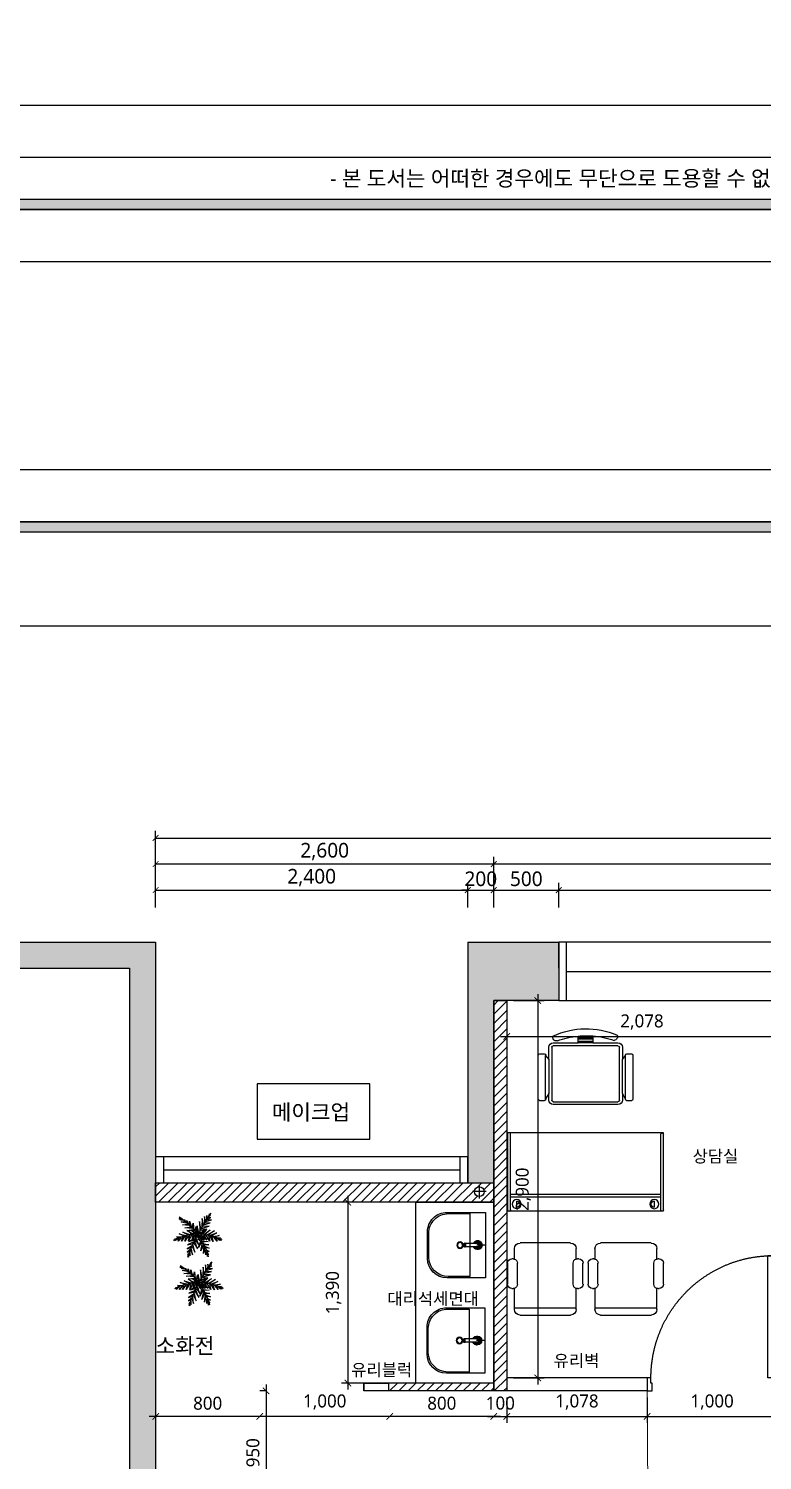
# Model space of a CAD drawing. Header units: metres. Extents: x 11578468 to 47831421, y -58341524 to -14256839.
# Drawn here: x 23869952 to 23875592, y -29081476 to -29070471 of the extents above; entities that cross this region are included whole.
import ezdxf
from ezdxf.enums import TextEntityAlignment as Align

# ---------------------------------------------------------------- set-up
doc = ezdxf.new("R2010")
doc.units = ezdxf.units.M
doc.header["$LTSCALE"] = 50
doc.header["$MEASUREMENT"] = 0
doc.linetypes.add('CENTER2', pattern=[28.575, 19.05, -3.175, 3.175, -3.175])
doc.layers.get('0').update_dxf_attribs({"linetype": 'CONTINUOUS'})
doc.layers.get('DEFPOINTS').update_dxf_attribs({"linetype": 'CONTINUOUS'})
for name, color, linetype in [('0-ELC TEXT', 7, 'CONTINUOUS'), ('04_FUR', 6, 'CONTINUOUS'), ('3.기호.계단선', 30, 'CONTINUOUS'), ('CO-BATH', 6, 'CONTINUOUS'), ('FORM(YOURNAME)-1', 1, 'CONTINUOUS'), ('FORM(YOURNAME)-11', 1, 'CONTINUOUS'), ('FUR', 11, 'CONTINUOUS'), ('TEX', 7, 'CONTINUOUS'), ('TREE', 74, 'CONTINUOUS'), ('wall', 3, 'CONTINUOUS'), ('WIN', 4, 'CONTINUOUS'), ('WINDOW', 4, 'CONTINUOUS'), ('家具', 251, 'CONTINUOUS')]:
    doc.layers.add(name, color=color, linetype=linetype)
for name, color, linetype, lineweight in [('DIM', 7, 'CONTINUOUS', 15), ('ha', 8, 'CONTINUOUS', 5), ('wall2', 3, 'CONTINUOUS', 25)]:
    doc.layers.add(name, color=color, linetype=linetype, lineweight=lineweight)
doc.styles.add('HY 울릉도 L', font='malgun.ttf')
doc.styles.add('JT1', font='malgun.ttf')
doc.styles.add('N 맑은고딕', font='malgun.ttf')
doc.styles.add('YOURNAME', font='malgun.ttf')
doc.styles.add('맑은 고딕', font='malgun.ttf')
doc.dimstyles.new('JJ IN 45', dxfattribs={"dimscale": 45, "dimtxt": 2.5, "dimasz": 1, "dimexe": 1.25, "dimexo": 1.5, "dimtad": 1, "dimdec": 6, "dimlunit": 6, "dimtxsty": 'N 맑은고딕', "dimblk": 'ARCHTICK', "dimcen": 2.5, "dimclrd": 256, "dimclre": 256, "dimclrt": 256, "dimadec": 0, "dimazin": 0, "dimtfac": 1, "dimtdec": 6, "dimtix": 1, "dimtmove": 0, "dimatfit": 3, "dimldrblk": 'ARCHTICK', "dimfxl": 1, "dimarcsym": 0})
doc.dimstyles.new('사본 50', dxfattribs={"dimscale": 50, "dimtxt": 2, "dimasz": 1, "dimexe": 1, "dimexo": 1, "dimgap": 1, "dimtad": 1, "dimdec": 0, "dimrnd": 0.05, "dimdsep": 46, "dimlunit": 6, "dimtxsty": 'HY 울릉도 L', "dimblk": 'ARCHTICK', "dimcen": 2.5, "dimdle": 1, "dimclrd": 133, "dimclre": 133, "dimclrt": 30, "dimadec": 0, "dimazin": 0, "dimtfac": 1, "dimtdec": 0, "dimtix": 1, "dimtmove": 2, "dimatfit": 3, "dimldrblk": 'ARCHTICK', "dimfxl": 1, "dimlwd": -1, "dimlwe": -1, "dimarcsym": 0})

# ---------------------------------------------------------------- blocks, each defined once
blk = doc.blocks.new('*U357')
at = {"layer": 'WIN', "linetype": 'Continuous'}
blk.add_line((60, -25), (4340, -25), dxfattribs=at)
for points in [[(0, -250), (4400, -250), (4400, 200), (0, 200)], [(0, -250), (60, -250), (60, 200), (0, 200)], [(4400, -250), (4340, -250), (4340, 200), (4400, 200)]]:
    blk.add_lwpolyline(points, close=True, dxfattribs=at)
blk = doc.blocks.new('_ArchTick')
at = {"color": 0, "linetype": 'ByBlock', "const_width": 0.15}
blk.add_lwpolyline([(-0.5, -0.5), (0.5, 0.5)], dxfattribs=at)
blk = doc.blocks.new('*D395')
at = {"layer": 'DEFPOINTS', "color": 0, "transparency": 16777216}
for p in [(23730902, -29127857), (23728502, -29128057), (23730902, -29128057)]:
    blk.add_point(p, dxfattribs=at)
at = {"layer": 'DIM', "lineweight": -2, "transparency": 16777216}
for p, q in [((23728502, -29127990), (23728502, -29127801)), ((23728502, -29127857), (23730902, -29127857)), ((23730902, -29127990), (23730902, -29127801))]:
    blk.add_line(p, q, dxfattribs=at)
at = {"layer": 'DIM', "lineweight": -2, "transparency": 16777216, "xscale": 45, "yscale": 45, "zscale": 45, "rotation": 180}
blk.add_blockref('_ArchTick', (23728502, -29127857), dxfattribs=at)
at = {"layer": 'DIM', "lineweight": -2, "transparency": 16777216, "xscale": 45, "yscale": 45, "zscale": 45}
blk.add_blockref('_ArchTick', (23730902, -29127857), dxfattribs=at)
at = {"layer": 'DIM', "transparency": 16777216, "insert": (23729702, -29127761), "char_height": 112.5, "attachment_point": 5, "style": 'N 맑은고딕'}
blk.add_mtext('2,400', dxfattribs=at)
blk = doc.blocks.new('*D396')
at = {"layer": 'DEFPOINTS', "color": 0, "transparency": 16777216}
for p in [(23731102, -29127857), (23730902, -29128057), (23731102, -29128027)]:
    blk.add_point(p, dxfattribs=at)
at = {"layer": 'DIM', "lineweight": -2, "transparency": 16777216}
for p, q in [((23730902, -29127857), (23730857, -29127857)), ((23730902, -29127990), (23730902, -29127801)), ((23730902, -29127857), (23731102, -29127857)), ((23731102, -29127960), (23731102, -29127801)), ((23731102, -29127857), (23731147, -29127857))]:
    blk.add_line(p, q, dxfattribs=at)
at = {"layer": 'DIM', "lineweight": -2, "transparency": 16777216, "xscale": 45, "yscale": 45, "zscale": 45}
blk.add_blockref('_ArchTick', (23730902, -29127857), dxfattribs=at)
at = {"layer": 'DIM', "lineweight": -2, "transparency": 16777216, "xscale": 45, "yscale": 45, "zscale": 45, "rotation": 180}
blk.add_blockref('_ArchTick', (23731102, -29127857), dxfattribs=at)
at = {"layer": 'DIM', "transparency": 16777216, "insert": (23731002, -29127771), "char_height": 112.5, "attachment_point": 5, "style": 'N 맑은고딕'}
blk.add_mtext('200', dxfattribs=at)
blk = doc.blocks.new('*D397')
at = {"layer": 'DEFPOINTS', "color": 0, "transparency": 16777216}
for p in [(23731602, -29127857), (23731102, -29128027), (23731602, -29128057)]:
    blk.add_point(p, dxfattribs=at)
at = {"layer": 'DIM', "lineweight": -2, "transparency": 16777216}
for p, q in [((23731102, -29127960), (23731102, -29127801)), ((23731102, -29127857), (23731602, -29127857)), ((23731602, -29127990), (23731602, -29127801))]:
    blk.add_line(p, q, dxfattribs=at)
at = {"layer": 'DIM', "lineweight": -2, "transparency": 16777216, "xscale": 45, "yscale": 45, "zscale": 45, "rotation": 180}
blk.add_blockref('_ArchTick', (23731102, -29127857), dxfattribs=at)
at = {"layer": 'DIM', "lineweight": -2, "transparency": 16777216, "xscale": 45, "yscale": 45, "zscale": 45}
blk.add_blockref('_ArchTick', (23731602, -29127857), dxfattribs=at)
at = {"layer": 'DIM', "transparency": 16777216, "insert": (23731352, -29127771), "char_height": 112.5, "attachment_point": 5, "style": 'N 맑은고딕'}
blk.add_mtext('500', dxfattribs=at)
blk = doc.blocks.new('*D398')
at = {"layer": 'DEFPOINTS', "color": 0, "transparency": 16777216}
for p in [(23736002, -29127857), (23731602, -29128057), (23736002, -29128057)]:
    blk.add_point(p, dxfattribs=at)
at = {"layer": 'DIM', "lineweight": -2, "transparency": 16777216}
for p, q in [((23731602, -29127990), (23731602, -29127801)), ((23731602, -29127857), (23736002, -29127857)), ((23736002, -29127990), (23736002, -29127801))]:
    blk.add_line(p, q, dxfattribs=at)
at = {"layer": 'DIM', "lineweight": -2, "transparency": 16777216, "xscale": 45, "yscale": 45, "zscale": 45, "rotation": 180}
blk.add_blockref('_ArchTick', (23731602, -29127857), dxfattribs=at)
at = {"layer": 'DIM', "lineweight": -2, "transparency": 16777216, "xscale": 45, "yscale": 45, "zscale": 45}
blk.add_blockref('_ArchTick', (23736002, -29127857), dxfattribs=at)
at = {"layer": 'DIM', "transparency": 16777216, "insert": (23733802, -29127761), "char_height": 112.5, "attachment_point": 5, "style": 'N 맑은고딕'}
blk.add_mtext('4,400', dxfattribs=at)
blk = doc.blocks.new('*D404')
at = {"layer": 'DEFPOINTS', "color": 0, "transparency": 16777216}
for p in [(23731102, -29127657), (23731102, -29128057), (23736702, -29128057)]:
    blk.add_point(p, dxfattribs=at)
at = {"layer": 'DIM', "lineweight": -2, "transparency": 16777216}
for p, q in [((23731102, -29127990), (23731102, -29127601)), ((23736702, -29127657), (23731102, -29127657)), ((23736702, -29127990), (23736702, -29127601))]:
    blk.add_line(p, q, dxfattribs=at)
at = {"layer": 'DIM', "lineweight": -2, "transparency": 16777216, "xscale": 45, "yscale": 45, "zscale": 45, "rotation": 180}
blk.add_blockref('_ArchTick', (23731102, -29127657), dxfattribs=at)
at = {"layer": 'DIM', "lineweight": -2, "transparency": 16777216, "xscale": 45, "yscale": 45, "zscale": 45}
blk.add_blockref('_ArchTick', (23736702, -29127657), dxfattribs=at)
at = {"layer": 'DIM', "transparency": 16777216, "insert": (23733902, -29127561), "char_height": 112.5, "attachment_point": 5, "style": 'N 맑은고딕'}
blk.add_mtext('5,600', dxfattribs=at)
blk = doc.blocks.new('*D405')
at = {"layer": 'DEFPOINTS', "color": 0, "transparency": 16777216}
for p in [(23728502, -29127657), (23728502, -29128057), (23731102, -29128057)]:
    blk.add_point(p, dxfattribs=at)
at = {"layer": 'DIM', "lineweight": -2, "transparency": 16777216}
for p, q in [((23728502, -29127990), (23728502, -29127601)), ((23731102, -29127657), (23728502, -29127657)), ((23731102, -29127990), (23731102, -29127601))]:
    blk.add_line(p, q, dxfattribs=at)
at = {"layer": 'DIM', "lineweight": -2, "transparency": 16777216, "xscale": 45, "yscale": 45, "zscale": 45, "rotation": 180}
blk.add_blockref('_ArchTick', (23728502, -29127657), dxfattribs=at)
at = {"layer": 'DIM', "lineweight": -2, "transparency": 16777216, "xscale": 45, "yscale": 45, "zscale": 45}
blk.add_blockref('_ArchTick', (23731102, -29127657), dxfattribs=at)
at = {"layer": 'DIM', "transparency": 16777216, "insert": (23729802, -29127561), "char_height": 112.5, "attachment_point": 5, "style": 'N 맑은고딕'}
blk.add_mtext('2,600', dxfattribs=at)
blk = doc.blocks.new('*D406')
at = {"layer": 'DEFPOINTS', "color": 0, "transparency": 16777216}
for p in [(23745702, -29127457), (23728502, -29128057), (23745702, -29128057)]:
    blk.add_point(p, dxfattribs=at)
at = {"layer": 'DIM', "lineweight": -2, "transparency": 16777216}
for p, q in [((23728502, -29127990), (23728502, -29127401)), ((23745702, -29127990), (23745702, -29127401)), ((23728502, -29127457), (23745702, -29127457))]:
    blk.add_line(p, q, dxfattribs=at)
at = {"layer": 'DIM', "lineweight": -2, "transparency": 16777216, "xscale": 45, "yscale": 45, "zscale": 45, "rotation": 180}
blk.add_blockref('_ArchTick', (23728502, -29127457), dxfattribs=at)
at = {"layer": 'DIM', "lineweight": -2, "transparency": 16777216, "xscale": 45, "yscale": 45, "zscale": 45}
blk.add_blockref('_ArchTick', (23745702, -29127457), dxfattribs=at)
at = {"layer": 'DIM', "transparency": 16777216, "insert": (23737102, -29127361), "char_height": 112.5, "attachment_point": 5, "style": 'N 맑은고딕'}
blk.add_mtext('17,200', dxfattribs=at)
blk = doc.blocks.new('FORM-ELEVATION')
at = {"layer": 'FORM(YOURNAME)-11'}
h = blk.add_hatch(color=256, dxfattribs=at)
h.dxf.hatch_style = 1
h.paths.add_polyline_path([(-10309, 35708), (71691, 35708), (71691, 35508), (-10309, 35508)])
h.paths.add_polyline_path([(-10309, -21492), (71691, -21492), (71691, -21692), (-10309, -21692)])
at = {"layer": 'DEFPOINTS', "color": 158}
blk.add_line((62481, -20692), (-10309, -20692), dxfattribs=at)
blk.add_lwpolyline([(-10309, -21692), (71691, -21692), (71691, 35708), (-10309, 35708)], close=True, dxfattribs=at)
at = {"layer": 'DEFPOINTS'}
blk.add_lwpolyline([(-8309, 33708), (61071, 33708), (61071, -19692), (-8309, -19692)], close=True, dxfattribs=at)
at = {"layer": 'FORM(YOURNAME)-11', "color": 250}
blk.add_lwpolyline([(-11309, -22692), (72691, -22692), (72691, 36708), (-11309, 36708)], close=True, dxfattribs=at)
at = {"layer": 'FORM(YOURNAME)-11'}
for points in [[(-10309, 35708), (71691, 35708), (71691, 35508), (-10309, 35508)], [(-10309, -21492), (71691, -21492), (71691, -21692), (-10309, -21692)]]:
    blk.add_lwpolyline(points, close=True, dxfattribs=at)
at = {"layer": 'FORM(YOURNAME)-11', "color": 1, "style": 'YOURNAME'}
blk.add_text("- 본 도서는 어떠한 경우에도 무단으로 도용할 수 없으며 도용시 '지적재산권' 보호에 관한 법률에 의거, 법적 분쟁이 발생합니다.  또한 본 도서에 관한 모든 저작권은 당사에 있습니다. -", height=300, dxfattribs=at).set_placement((28146, -21092), align=Align.MIDDLE_CENTER)
at = {"layer": 'FORM(YOURNAME)-11', "color": 3, "style": 'YOURNAME'}
for tag, height, p in [('1', 451, (71041, -1219)), ('2', 451, (71041, -1863)), ('3', 451, (71041, -3150)), ('4', 451, (71041, -5081)), ('5', 515, (71041, -7398)), ('6', 515, (71041, -9650)), ('7', 515, (71041, -11903)), ('8', 515, (71041, -14155)), ('9', 515, (71041, -16408)), ('10', 515, (66791, -18596)), ('11', 515, (71041, -18660)), ('12', 515, (66791, -20848)), ('13', 515, (71041, -20848))]:
    blk.add_attdef(tag, text='', height=height, dxfattribs=at).set_placement(p, align=Align.MIDDLE_RIGHT)
blk = doc.blocks.new('$plan$00003987')
for p, q in [((-906, 852, 0), (-956, 892, 0)), ((-956, 843, 0), (-906, 852, 0)), ((-848, 813, 0), (-956, 843, 0)), ((-906, 793, 0), (-848, 813, 0)), ((-777, 753, 0), (-906, 793, 0)), ((-876, 882, 0), (-768, 783, 0)), ((-828, 813, 0), (-876, 882, 0)), ((-690, 705, 0), (-690, 813, 0)), ((-690, 813, 0), (-619, 655, 0)), ((-560, 763, 0), (-481, 527, 0)), ((-550, 596, 0), (-560, 763, 0)), ((220, 862, 0), (202, 418, 0)), ((270, 497, 0), (220, 862, 0)), ((339, 971, 0), (330, 606, 0)), ((389, 705, 0), (339, 971, 0)), ((419, 705, 0), (695, 793, 0)), ((458, 1011, 0), (438, 773, 0)), ((488, 852, 0), (458, 1011, 0)), ((695, 793, 0), (458, 773, 0)), ((507, 833, 0), (665, 922, 0)), ((607, 1100, 0), (527, 932, 0)), ((665, 922, 0), (537, 902, 0)), ((557, 971, 0), (656, 1031, 0)), ((577, 991, 0), (607, 1100, 0)), ((656, 1031, 0), (607, 1031, 0)), ((-690, -37, 0), (-956, 72, 0)), ((-956, 72, 0), (-541, -17, 0)), ((-857, 685, 0), (-690, 695, 0)), ((-610, 626, 0), (-857, 685, 0)), ((-777, 537, 0), (-521, 566, 0)), ((-442, 497, 0), (-777, 537, 0)), ((-759, 161, 0), (-303, 13, 0)), ((-452, -7, 0), (-759, 161, 0)), ((-660, 388, 0), (-333, 428, 0)), ((-254, 358, 0), (-660, 388, 0)), ((-560, 250, 0), (-214, 300, 0)), ((-156, 221, 0), (-560, 250, 0)), ((-243, 23, 0), (-550, 240, 0)), ((-550, 240, 0), (-174, 32, 0)), ((-303, 23, 0), (-472, -283, 0)), ((-472, -283, 0), (-402, 3, 0)), ((-422, 725, 0), (-323, 418, 0)), ((-402, 477, 0), (-422, 725, 0)), ((-383, 102, 0), (-105, 131, 0)), ((3, 32, 0), (-383, 102, 0)), ((-333, 270, 0), (-16, 52, 0)), ((-115, 52, 0), (-333, 270, 0)), ((-293, -244, 0), (-243, 13, 0)), ((-165, 13, 0), (-293, -244, 0)), ((-273, 388, 0), (-234, 616, 0)), ((-234, 616, 0), (-195, 280, 0)), ((-16, 52, 0), (-156, -234, 0)), ((-156, -234, 0), (-96, 32, 0)), ((-126, 211, 0), (-76, 447, 0)), ((-76, 447, 0), (-46, 102, 0)), ((53, 141, 0), (-37, 487, 0)), ((-37, 487, 0), (-16, 52, 0)), ((-16, 52, 0), (339, 161, 0)), ((112, -274, 0), (-16, 3, 0)), ((-16, 3, 0), (429, -17, 0)), ((310, -244, 0), (23, 13, 0)), ((339, 161, 0), (62, 131, 0)), ((161, 330, 0), (82, 715, 0)), ((82, 715, 0), (103, 231, 0)), ((92, 42, 0), (349, 280, 0)), ((112, 211, 0), (458, 310, 0)), ((142, 32, 0), (310, -244, 0)), ((458, -244, 0), (142, 32, 0)), ((161, 32, 0), (449, 300, 0)), ((349, 280, 0), (161, 32, 0)), ((458, 310, 0), (191, 300, 0)), ((220, 368, 0), (587, 467, 0)), ((449, 300, 0), (220, 42, 0)), ((587, 467, 0), (250, 457, 0)), ((291, 32, 0), (637, 280, 0)), ((300, 546, 0), (637, 636, 0)), ((637, 636, 0), (330, 616, 0)), ((637, 280, 0), (349, 13, 0)), ((617, -293, 0), (429, 13, 0)), ((458, 23, 0), (853, 231, 0)), ((853, 231, 0), (507, 3, 0)), ((637, 3, 0), (972, 122, 0)), ((972, 122, 0), (686, -37, 0)), ((-1203, -204, 0), (-1025, -165, 0)), ((-1131, -197, 0), (-1203, -204, 0)), ((-1135, -224, 0), (-1194, -283, 0)), ((-1025, -175, 0), (-1135, -264, 0)), ((-1135, -264, 0), (-1135, -224, 0)), ((-1094, -77, 0), (-798, -77, 0)), ((-926, -115, 0), (-1094, -77, 0)), ((-867, -125, 0), (-1006, -293, 0)), ((-1006, -293, 0), (-965, -165, 0)), ((-660, -47, 0), (-837, -293, 0)), ((-837, -293, 0), (-759, -77, 0)), ((-481, -17, 0), (-660, -293, 0)), ((-660, -293, 0), (-571, -37, 0)), ((-234, -501, 0), (-541, -698, 0)), ((-541, -698, 0), (-303, -609, 0)), ((-333, -698, 0), (-541, -867, 0)), ((-165, -323, 0), (-521, -482, 0)), ((-521, -482, 0), (-214, -412, 0)), ((-85, -145, 0), (-472, -313, 0)), ((-472, -313, 0), (-135, -234, 0)), ((-273, -1004, 0), (-314, -689, 0)), ((-273, -590, 0), (-145, -867, 0)), ((-145, -867, 0), (-234, -501, 0)), ((-195, -383, 0), (-7, -698, 0)), ((-7, -698, 0), (-156, -323, 0)), ((-126, -254, 0), (53, -491, 0)), ((53, -491, 0), (-76, -165, 0)), ((-55, -47, 0), (112, -274, 0)), ((103, -194, 0), (-55, -244, 0)), ((43, -629, 0), (172, -244, 0)), ((211, -313, 0), (43, -629, 0)), ((429, -17, 0), (53, -67, 0)), ((103, -145, 0), (488, -184, 0)), ((151, -798, 0), (250, -392, 0)), ((291, -482, 0), (151, -798, 0)), ((488, -184, 0), (191, -224, 0)), ((211, -283, 0), (527, -323, 0)), ((527, -323, 0), (250, -343, 0)), ((261, -422, 0), (566, -491, 0)), ((291, -936, 0), (330, -521, 0)), ((360, -639, 0), (291, -936, 0)), ((310, -7, 0), (458, -244, 0)), ((566, -491, 0), (319, -491, 0)), ((339, -561, 0), (587, -659, 0)), ((587, -659, 0), (349, -649, 0)), ((419, -728, 0), (587, -837, 0)), ((548, -17, 0), (617, -293, 0)), ((795, -313, 0), (617, -17, 0)), ((695, -37, 0), (795, -313, 0)), ((765, -57, 0), (1101, -7, 0)), ((993, -293, 0), (814, -77, 0)), ((1101, -7, 0), (834, -86, 0)), ((903, -115, 0), (993, -293, 0)), ((913, -105, 0), (1160, -135, 0)), ((1112, -264, 0), (993, -145, 0)), ((1160, -135, 0), (1002, -155, 0)), ((1002, -155, 0), (1210, -184, 0)), ((1180, -264, 0), (1091, -204, 0)), ((1091, -204, 0), (1112, -264, 0)), ((1210, -184, 0), (1141, -194, 0)), ((1141, -194, 0), (1180, -264, 0)), ((-541, -867, 0), (-383, -807, 0)), ((-431, -916, 0), (-521, -1004, 0)), ((-521, -1004, 0), (-461, -1004, 0)), ((-461, -1004, 0), (-511, -1074, 0)), ((-511, -1074, 0), (-491, -1074, 0)), ((-491, -1074, 0), (-472, -1123, 0)), ((-472, -1123, 0), (-472, -1044, 0)), ((-442, -966, 0), (-392, -1054, 0)), ((-392, -1054, 0), (-392, -887, 0)), ((-344, -788, 0), (-273, -1004, 0)), ((408, -1004, 0), (399, -768, 0)), ((458, -827, 0), (408, -1004, 0)), ((587, -837, 0), (429, -798, 0)), ((498, -1084, 0), (477, -956, 0)), ((498, -906, 0), (566, -986, 0)), ((507, -976, 0), (498, -1084, 0)), ((566, -986, 0), (507, -976, 0))]:
    blk.add_line(p, q)
for centre, radius, start, end in [((-2722, -1976, 0), 3395, 15.05317, 58.77817), ((7986, -4166, 0), 9036, 144.11903, 160.36406), ((16, -2664, 0), 2721, 62.83588, 117.94289)]:
    blk.add_arc(centre, radius, start, end)
blk = doc.blocks.new('$plan$00002539')
at = {"layer": 'FUR', "color": 251}
for p, q in [((538, 396), (538, 557)), ((582, 600), (971, 600)), ((1014, 557), (1014, 396)), ((1158, 396), (1158, 557)), ((1201, 600), (1590, 600)), ((1634, 557), (1634, 396)), ((538, 546), (1014, 546)), ((1158, 546), (1634, 546)), ((486, 201), (486, 364)), ((519, 397), (529, 397)), ((562, 364), (562, 201)), ((990, 364), (990, 201)), ((1023, 397), (1034, 397)), ((1066, 364), (1066, 201)), ((1105, 201), (1105, 364)), ((1138, 397), (1149, 397)), ((1181, 364), (1181, 201)), ((1610, 364), (1610, 201)), ((1643, 397), (1653, 397)), ((1686, 364), (1686, 201)), ((529, 169), (519, 169)), ((538, 90), (538, 170)), ((1014, 170), (1014, 90)), ((1034, 169), (1023, 169)), ((1023, 169), (1023, 169)), ((1149, 169), (1138, 169)), ((1158, 90), (1158, 170)), ((1634, 170), (1634, 90)), ((1653, 169), (1643, 169)), ((971, 46), (582, 46)), ((1590, 46), (1201, 46)), ((486, -800), (486, -200)), ((486, -200), (1686, -200)), ((495, -199), (499, -199)), ((508, -208), (508, -799)), ((1664, -208), (1664, -790)), ((1677, -199), (1673, -199)), ((1686, -200), (1686, -800)), ((508, -309), (1664, -309)), ((557, -228), (557, -276)), ((1615, -228), (1615, -276)), ((508, -330), (1664, -330)), ((583, -800), (486, -800)), ((583, -800), (486, -800)), ((1686, -800), (583, -800)), ((583, -800), (583, -800)), ((1673, -799), (1677, -799)), ((722, -1058), (722, -1397)), ((768, -1046), (734, -1046)), ((779, -1062), (779, -1058)), ((803, -1102), (779, -1062)), ((779, -1062), (779, -1394)), ((803, -1051), (803, -1102)), ((826, -1458), (826, -1051)), ((1335, -1017), (837, -1017)), ((837, -1039), (1335, -1039)), ((1346, -1051), (1346, -1458)), ((1369, -1102), (1369, -1051)), ((1393, -1062), (1369, -1102)), ((1393, -1058), (1393, -1062)), ((1393, -1062), (1393, -1394)), ((1438, -1046), (1404, -1046)), ((1449, -1397), (1449, -1058)), ((803, -1363), (803, -1102)), ((1369, -1102), (1369, -1363)), ((734, -1408), (768, -1408)), ((779, -1394), (803, -1363)), ((779, -1397), (779, -1394)), ((803, -1363), (803, -1458)), ((1369, -1458), (1369, -1363)), ((1369, -1363), (1393, -1394)), ((1393, -1394), (1393, -1397)), ((1404, -1408), (1438, -1408)), ((1335, -1469), (837, -1469)), ((837, -1492), (1029, -1492)), ((1143, -1492), (1029, -1492)), ((1029, -1492), (1029, -1544)), ((1143, -1503), (1029, -1503)), ((1143, -1519), (1029, -1519)), ((1143, -1531), (1029, -1531)), ((1143, -1545), (1143, -1492)), ((1143, -1492), (1335, -1492))]:
    blk.add_line(p, q, dxfattribs=at)
for centre in [(557, -252), (1615, -252)]:
    blk.add_circle(centre, 34.7, dxfattribs=at)
for centre, radius, start, end in [((582, 557), 43.4, 90, 180), ((971, 557), 43.4, 0, 90), ((1201, 557), 43.4, 90, 180), ((1590, 557), 43.4, 0, 90), ((519, 364), 32.6, 90, 180), ((529, 364), 32.6, 73.9721, 90), ((529, 364), 32.6, 0, 73.9721), ((1023, 364), 32.6, 106.0279, 180), ((1023, 364), 32.6, 90, 106.0279), ((1034, 364), 32.6, 0, 90), ((1138, 364), 32.6, 90, 180), ((1149, 364), 32.6, 73.9721, 90), ((1149, 364), 32.6, 0, 73.9721), ((1643, 364), 32.6, 106.0279, 180), ((1643, 364), 32.6, 90, 106.0279), ((1653, 364), 32.6, 0, 90), ((519, 201), 32.6, 180, 270), ((529, 201), 32.6, 270, 286.0279), ((529, 201), 32.6, 286.0279, 0), ((1023, 201), 32.6, 180, 253.9721), ((1023, 201), 32.6, 253.9721, 270), ((1034, 201), 32.6, 270, 0), ((1138, 201), 32.6, 180, 270), ((1149, 201), 32.6, 270, 286.0279), ((1149, 201), 32.6, 286.0279, 0), ((1643, 201), 32.6, 180, 253.9721), ((1643, 201), 32.6, 253.9721, 270), ((1653, 201), 32.6, 270, 0), ((582, 90), 43.4, 180, 270), ((971, 90), 43.4, 270, 0), ((1201, 90), 43.4, 180, 270), ((1590, 90), 43.4, 270, 0), ((495, -208), 8.69, 90, 180), ((499, -208), 8.69, 0, 90), ((1673, -208), 8.69, 90, 180), ((1677, -208), 8.69, 0, 90), ((557, -252), 23.9, 270, 90), ((1615, -252), 23.9, 90, 270), ((1673, -790), 8.69, 180, 270), ((1677, -790), 8.69, 270, 0), ((734, -1058), 11.3, 90, 180), ((768, -1058), 11.3, 0, 90), ((837, -1051), 33.9, 90, 180), ((837, -1051), 11.3, 90, 180), ((1335, -1051), 33.9, 0, 90), ((1335, -1051), 11.3, 0, 90), ((1404, -1058), 11.3, 90, 180), ((1438, -1058), 11.3, 0, 90), ((734, -1397), 11.3, 180, 270), ((768, -1397), 11.3, 270, 0), ((1404, -1397), 11.3, 180, 270), ((1438, -1397), 11.3, 270, 0), ((837, -1458), 33.9, 180, 270), ((837, -1458), 11.3, 180, 270), ((862, -1535), 28.4, 77.6258, 197.8047), ((1091, -907), 640, 249.6237, 264.4446), ((1091, -907), 640, 274.5944, 289.5086), ((1304, -1538), 27.2, 332.4673, 88.0646), ((1335, -1458), 33.9, 270, 0), ((1335, -1458), 11.3, 270, 0), ((1089, -999), 601, 245.0156, 293.4469), ((1091, -907), 640, 264.4446, 274.5944)]:
    blk.add_arc(centre, radius, start, end, dxfattribs=at)
blk = doc.blocks.new('*D2051')
at = {"layer": 'DEFPOINTS', "color": 0}
for p in [(23872728, -29081138), (23872728, -29081138), (23873528, -29081138)]:
    blk.add_point(p, dxfattribs=at)
at = {"layer": 'wall', "color": 133, "ltscale": 10}
for p, q in [((23872728, -29081088), (23872728, -29081088)), ((23873528, -29081088), (23873528, -29081088)), ((23873578, -29081138), (23872678, -29081138))]:
    blk.add_line(p, q, dxfattribs=at)
at = {"layer": 'wall', "color": 133, "xscale": 50, "yscale": 50, "zscale": 50, "rotation": 180}
blk.add_blockref('_ArchTick', (23872728, -29081138), dxfattribs=at)
at = {"layer": 'wall', "color": 133, "xscale": 50, "yscale": 50, "zscale": 50}
blk.add_blockref('_ArchTick', (23873528, -29081138), dxfattribs=at)
at = {"layer": 'wall', "color": 30, "ltscale": 10, "insert": (23873128, -29081037), "char_height": 100, "attachment_point": 5, "style": 'HY 울릉도 L'}
blk.add_mtext('800', dxfattribs=at)
blk = doc.blocks.new('*D2052')
at = {"layer": 'DEFPOINTS', "color": 0}
for p in [(23871728, -29081138), (23871728, -29081138), (23872728, -29081138)]:
    blk.add_point(p, dxfattribs=at)
at = {"layer": 'wall', "color": 133, "ltscale": 10}
for p, q in [((23871728, -29081088), (23871728, -29081088)), ((23872728, -29081088), (23872728, -29081088)), ((23872778, -29081138), (23871678, -29081138))]:
    blk.add_line(p, q, dxfattribs=at)
at = {"layer": 'wall', "color": 133, "xscale": 50, "yscale": 50, "zscale": 50, "rotation": 180}
blk.add_blockref('_ArchTick', (23871728, -29081138), dxfattribs=at)
at = {"layer": 'wall', "color": 133, "xscale": 50, "yscale": 50, "zscale": 50}
blk.add_blockref('_ArchTick', (23872728, -29081138), dxfattribs=at)
at = {"layer": 'wall', "color": 30, "ltscale": 10, "insert": (23872228, -29081028), "char_height": 100, "attachment_point": 5, "style": 'HY 울릉도 L'}
blk.add_mtext('1,000', dxfattribs=at)
blk = doc.blocks.new('*D2053')
at = {"layer": 'DEFPOINTS', "color": 0}
for p in [(23870928, -29081138), (23870928, -29081138), (23871728, -29081138)]:
    blk.add_point(p, dxfattribs=at)
at = {"layer": 'wall', "color": 133, "ltscale": 10}
for p, q in [((23870928, -29081088), (23870928, -29081088)), ((23871728, -29081088), (23871728, -29081088)), ((23871778, -29081138), (23870878, -29081138))]:
    blk.add_line(p, q, dxfattribs=at)
at = {"layer": 'wall', "color": 133, "xscale": 50, "yscale": 50, "zscale": 50, "rotation": 180}
blk.add_blockref('_ArchTick', (23870928, -29081138), dxfattribs=at)
at = {"layer": 'wall', "color": 133, "xscale": 50, "yscale": 50, "zscale": 50}
blk.add_blockref('_ArchTick', (23871728, -29081138), dxfattribs=at)
at = {"layer": 'wall', "color": 30, "ltscale": 10, "insert": (23871328, -29081037), "char_height": 100, "attachment_point": 5, "style": 'HY 울릉도 L'}
blk.add_mtext('800', dxfattribs=at)
blk = doc.blocks.new('*U741')
at = {"layer": 'WIN', "linetype": 'Continuous', "transparency": 33554687}
for points in [[(30, 1140), (30, 200), (70, 200), (70, 1140)], [(0, 200), (0, 100), (40, 100), (40, 160), (30, 160), (30, 200)], [(1000, 200), (1000, 100), (960, 100), (960, 160), (970, 160), (970, 200)]]:
    blk.add_lwpolyline(points, close=True, dxfattribs=at)
at = {"layer": 'WIN', "linetype": 'CENTER2', "ltscale": 20, "transparency": 33554687}
blk.add_arc((30, 200), 940, 0, 90, dxfattribs=at)
blk = doc.blocks.new('*D2123')
at = {"layer": 'DEFPOINTS', "color": 0}
for p in [(23873528, -29081138), (23873628, -29081138), (23873628, -29081138)]:
    blk.add_point(p, dxfattribs=at)
at = {"layer": 'wall', "color": 133, "ltscale": 10}
for p, q in [((23873528, -29081088), (23873528, -29081088)), ((23873628, -29081088), (23873628, -29081088)), ((23873478, -29081138), (23873678, -29081138))]:
    blk.add_line(p, q, dxfattribs=at)
at = {"layer": 'wall', "color": 133, "xscale": 50, "yscale": 50, "zscale": 50}
blk.add_blockref('_ArchTick', (23873528, -29081138), dxfattribs=at)
at = {"layer": 'wall', "color": 133, "xscale": 50, "yscale": 50, "zscale": 50, "rotation": 180}
blk.add_blockref('_ArchTick', (23873628, -29081138), dxfattribs=at)
at = {"layer": 'wall', "color": 30, "ltscale": 10, "insert": (23873578, -29081036), "char_height": 100, "attachment_point": 5, "style": 'HY 울릉도 L'}
blk.add_mtext('100', dxfattribs=at)
blk = doc.blocks.new('*D2124')
at = {"layer": 'DEFPOINTS', "color": 0}
for p in [(23874706, -29081138), (23875706, -29081138), (23875706, -29081138)]:
    blk.add_point(p, dxfattribs=at)
at = {"layer": 'wall', "color": 133, "ltscale": 10}
for p, q in [((23874706, -29081088), (23874706, -29081088)), ((23875706, -29081088), (23875706, -29081088)), ((23874656, -29081138), (23875756, -29081138))]:
    blk.add_line(p, q, dxfattribs=at)
at = {"layer": 'wall', "color": 133, "xscale": 50, "yscale": 50, "zscale": 50, "rotation": 180}
blk.add_blockref('_ArchTick', (23874706, -29081138), dxfattribs=at)
at = {"layer": 'wall', "color": 133, "xscale": 50, "yscale": 50, "zscale": 50}
blk.add_blockref('_ArchTick', (23875706, -29081138), dxfattribs=at)
at = {"layer": 'wall', "color": 30, "ltscale": 10, "insert": (23875206, -29081028), "char_height": 100, "attachment_point": 5, "style": 'HY 울릉도 L'}
blk.add_mtext('1,000', dxfattribs=at)
blk = doc.blocks.new('1212412')
at = {"ltscale": 30}
for p, q in [((23839238, -29096802), (23839133, -29096802)), ((23839186, -29096854), (23839186, -29096749))]:
    blk.add_line(p, q, dxfattribs=at)
blk.add_circle((23839186, -29096802), 37.5, dxfattribs=at)
blk = doc.blocks.new('*D2128')
at = {"layer": 'DEFPOINTS', "color": 0}
for p in [(23873628, -29077942), (23873628, -29080842), (23873865, -29080842)]:
    blk.add_point(p, dxfattribs=at)
at = {"layer": 'wall', "color": 133, "ltscale": 10}
for p, q in [((23873865, -29077892), (23873865, -29080892)), ((23873678, -29077942), (23873915, -29077942)), ((23873678, -29080842), (23873915, -29080842))]:
    blk.add_line(p, q, dxfattribs=at)
at = {"layer": 'wall', "color": 133, "xscale": 50, "yscale": 50, "zscale": 50}
for p, rotation in [((23873865, -29077942), 90), ((23873865, -29080842), 270)]:
    blk.add_blockref('_ArchTick', p, dxfattribs=dict(at, rotation=rotation))
at = {"layer": 'wall', "color": 30, "ltscale": 10, "insert": (23873755, -29079392), "char_height": 100, "attachment_point": 5, "rotation": 90, "style": 'HY 울릉도 L'}
blk.add_mtext('2,900', dxfattribs=at)
blk = doc.blocks.new('*D2141')
at = {"layer": 'DEFPOINTS', "color": 0}
for p in [(23873628, -29080942), (23874706, -29080942), (23874706, -29081138)]:
    blk.add_point(p, dxfattribs=at)
at = {"layer": 'wall', "color": 133, "ltscale": 10}
for p, q in [((23873628, -29080992), (23873628, -29081188)), ((23874706, -29080992), (23874706, -29081188)), ((23873578, -29081138), (23874756, -29081138))]:
    blk.add_line(p, q, dxfattribs=at)
at = {"layer": 'wall', "color": 133, "xscale": 50, "yscale": 50, "zscale": 50, "rotation": 180}
blk.add_blockref('_ArchTick', (23873628, -29081138), dxfattribs=at)
at = {"layer": 'wall', "color": 133, "xscale": 50, "yscale": 50, "zscale": 50}
blk.add_blockref('_ArchTick', (23874706, -29081138), dxfattribs=at)
at = {"layer": 'wall', "color": 30, "ltscale": 10, "insert": (23874167, -29081028), "char_height": 100, "attachment_point": 5, "style": 'HY 울릉도 L'}
blk.add_mtext('1,078', dxfattribs=at)
blk = doc.blocks.new('*D2144')
at = {"layer": 'DEFPOINTS', "color": 0}
for p in [(23871828, -29080942), (23871778, -29081892), (23871828, -29081892)]:
    blk.add_point(p, dxfattribs=at)
at = {"layer": 'wall', "color": 133, "ltscale": 10}
for p, q in [((23871778, -29080892), (23871778, -29081942)), ((23871778, -29080942), (23871728, -29080942)), ((23871778, -29081892), (23871728, -29081892))]:
    blk.add_line(p, q, dxfattribs=at)
at = {"layer": 'wall', "color": 133, "xscale": 50, "yscale": 50, "zscale": 50}
for p, rotation in [((23871778, -29080942), 90), ((23871778, -29081892), 270)]:
    blk.add_blockref('_ArchTick', p, dxfattribs=dict(at, rotation=rotation))
at = {"layer": 'wall', "color": 30, "ltscale": 10, "insert": (23871676, -29081417), "char_height": 100, "attachment_point": 5, "rotation": 90, "style": 'HY 울릉도 L'}
blk.add_mtext('950', dxfattribs=at)
blk = doc.blocks.new('*D2152')
at = {"layer": 'DEFPOINTS', "color": 0}
for p in [(23873628, -29077942), (23875706, -29077942), (23875706, -29078217)]:
    blk.add_point(p, dxfattribs=at)
at = {"layer": 'wall', "color": 133, "ltscale": 10}
for p, q in [((23873628, -29077992), (23873628, -29078267)), ((23875706, -29077992), (23875706, -29078267)), ((23873578, -29078217), (23875756, -29078217))]:
    blk.add_line(p, q, dxfattribs=at)
at = {"layer": 'wall', "color": 133, "xscale": 50, "yscale": 50, "zscale": 50, "rotation": 180}
blk.add_blockref('_ArchTick', (23873628, -29078217), dxfattribs=at)
at = {"layer": 'wall', "color": 133, "xscale": 50, "yscale": 50, "zscale": 50}
blk.add_blockref('_ArchTick', (23875706, -29078217), dxfattribs=at)
at = {"layer": 'wall', "color": 30, "ltscale": 10, "insert": (23874667, -29078107), "char_height": 100, "attachment_point": 5, "style": 'HY 울릉도 L'}
blk.add_mtext('2,078', dxfattribs=at)
blk = doc.blocks.new('B-003')
blk.add_line((0, 0), (0, -65))
at = {"layer": 'CO-BATH'}
for p, q in [((-252, 0), (-252, -295)), ((252, 0), (-252, 0)), ((252, -295), (252, 0)), ((-102, -445), (102, -445))]:
    blk.add_line(p, q, dxfattribs=at)
at = {"layer": 'CO-BATH', "color": 8}
for p, q in [((-13, -60), (-13, -151)), ((12, -60), (12, -151)), ((-242, -120), (-242, -285)), ((242, -120), (-242, -120)), ((-15, -156), (-15, -161)), ((-15, -161), (14, -161)), ((-14, -151), (-14, -156)), ((13, -151), (13, -156)), ((14, -156), (14, -161)), ((242, -285), (242, -120)), ((-92, -435), (92, -435))]:
    blk.add_line(p, q, dxfattribs=at)
at = {"layer": 'CO-BATH', "color": 251}
for p, q in [((-15, -156), (14, -156)), ((-14, -151), (13, -151))]:
    blk.add_line(p, q, dxfattribs=at)
at = {"layer": 'CO-BATH', "color": 8}
blk.add_circle((0, -195), 25, dxfattribs=at)
at = {"layer": 'CO-BATH', "color": 251}
blk.add_circle((0, -195), 20, dxfattribs=at)
at = {"layer": 'CO-BATH', "color": 8}
for centre, radius, start, end in [((0, -60), 35, 290.9248, 249.0751), ((0, -60), 12.5, 360, 180), ((-92, -285), 150, 180, 270), ((92, -285), 150, 270, 0)]:
    blk.add_arc(centre, radius, start, end, dxfattribs=at)
at = {"layer": 'CO-BATH', "color": 251}
for radius, start, end in [(30, 294.6243, 245.3757), (25, 300, 240), (18, 313.9829, 226.017)]:
    blk.add_arc((0, -60), radius, start, end, dxfattribs=at)
at = {"layer": 'CO-BATH'}
for centre, start, end in [((-102, -295), 180, 270), ((102, -295), 270, 0)]:
    blk.add_arc(centre, 150, start, end, dxfattribs=at)
blk = doc.blocks.new('*D2655')
at = {"layer": 'DEFPOINTS', "color": 0}
for p in [(23872928, -29079492), (23872406, -29080882), (23872928, -29080882)]:
    blk.add_point(p, dxfattribs=at)
at = {"layer": 'wall', "color": 133, "ltscale": 10}
for p, q in [((23872406, -29079442), (23872406, -29080932)), ((23872878, -29079492), (23872356, -29079492)), ((23872878, -29080882), (23872356, -29080882))]:
    blk.add_line(p, q, dxfattribs=at)
at = {"layer": 'wall', "color": 133, "xscale": 50, "yscale": 50, "zscale": 50}
for p, rotation in [((23872406, -29079492), 90), ((23872406, -29080882), 270)]:
    blk.add_blockref('_ArchTick', p, dxfattribs=dict(at, rotation=rotation))
at = {"layer": 'wall', "color": 30, "ltscale": 10, "insert": (23872296, -29080187), "char_height": 100, "attachment_point": 5, "rotation": 90, "style": 'HY 울릉도 L'}
blk.add_mtext('1,390', dxfattribs=at)
blk = doc.blocks.new('sdagdgds')
at = {"layer": 'ha', "transparency": 33554687}
h = blk.add_hatch(color=256, dxfattribs=at)
h.dxf.hatch_style = 1
h.paths.add_polyline_path([(23725502, -29128457), (23728302, -29128457), (23728302, -29132607), (23728502, -29132607), (23728502, -29128257), (23728302, -29128257), (23725302, -29128257), (23725302, -29132557), (23725502, -29132557)])
h.paths.add_polyline_path([(23728502, -29133657), (23728302, -29133657), (23728302, -29133757), (23725502, -29133757), (23725502, -29133657), (23725302, -29133657), (23725302, -29133757), (23724848.0976572, -29133757), (23724752, -29133757), (23724752, -29136507), (23725152, -29136507), (23725152, -29137657), (23725352, -29137657), (23725352, -29137507), (23727752, -29137507), (23727952, -29137507), (23727952, -29137307), (23725352, -29137307), (23725352, -29136507), (23727052, -29136507), (23727052, -29136707), (23727252, -29136707), (23727252, -29136507), (23727252, -29135757), (23727252, -29135707), (23727052, -29135707), (23727052, -29135757), (23727052, -29136307), (23725352, -29136307), (23724952, -29136307), (23724952, -29133957), (23727052, -29133957), (23727052, -29134507), (23727252, -29134507), (23727252, -29133957), (23728502, -29133957)])
h.paths.add_polyline_path([(23727952, -29138607), (23727752, -29138607), (23727752, -29139637), (23725352, -29139637), (23725352, -29139457), (23725152, -29139457), (23725152, -29140057), (23725352, -29140057), (23725352, -29139837), (23727752, -29139837), (23727752, -29139907), (23727952, -29139907), (23727952, -29139837)])
h.paths.add_polyline_path([(23727952, -29141007), (23727752, -29141007), (23727752, -29142007), (23725352, -29142007), (23725352, -29141857), (23725152, -29141857), (23725152, -29144557), (23725652, -29144557), (23725652, -29144657), (23729552, -29144657), (23729552, -29144457), (23725852, -29144457), (23725852, -29144357), (23725352, -29144357), (23725352, -29142207), (23727952, -29142207)])
h.paths.add_polyline_path([(23731552, -29144307), (23730852, -29144307), (23730852, -29144457), (23730732, -29144457), (23730732, -29144657), (23732052, -29144657), (23732052, -29144457), (23731552, -29144457)])
h.paths.add_polyline_path([(23739502, -29144457), (23736702, -29144457), (23736702, -29144307), (23736002, -29144307), (23736002, -29144457), (23733202, -29144457), (23733202, -29144657), (23739502, -29144657)])
h.paths.add_polyline_path([(23745902, -29143307), (23745702, -29143307), (23745702, -29144457), (23744702, -29144457), (23744702, -29144307), (23744002, -29144307), (23744002, -29144457), (23743102, -29144457), (23743102, -29144657), (23745902, -29144657)])
h.paths.add_polyline_path([(23745902, -29133157), (23745702, -29133157), (23745702, -29139657), (23745902, -29139657)])
h.paths.add_polyline_path([(23745902, -29140857), (23745702, -29140857), (23745702, -29142157), (23745902, -29142157)])
h.paths.add_polyline_path([(23744602, -29136307), (23743902, -29136307), (23743902, -29136657), (23744602, -29136657)])
h.paths.add_polyline_path([(23736702, -29136307), (23736002, -29136307), (23736002, -29136657), (23736702, -29136657)])
h.paths.add_polyline_path([(23731602, -29136307), (23730902, -29136307), (23730902, -29136657), (23731602, -29136657)])
h.paths.add_polyline_path([(23745902, -29130707), (23745702, -29130707), (23745702, -29131957), (23745902, -29131957)])
h.paths.add_polyline_path([(23745902, -29128257), (23743802, -29128257), (23743802, -29128457), (23743802, -29128707), (23744502, -29128707), (23744502, -29128457), (23745702, -29128457), (23745702, -29129607), (23745902, -29129607)])
h.paths.add_polyline_path([(23731602, -29128457), (23731602, -29128257), (23730902, -29128257), (23730902, -29130107), (23731102, -29130107), (23731102, -29128707), (23731602, -29128707)])
h.paths.add_polyline_path([(23736702, -29128257), (23736002, -29128257), (23736002, -29128457), (23736002, -29128707), (23736702, -29128707), (23736702, -29128457)])
at = {"layer": 'wall'}
for p, q in [((23725302, -29128257), (23728502, -29128257)), ((23728302, -29128257), (23728502, -29128257)), ((23728502, -29128257), (23728502, -29132607)), ((23730902, -29128257), (23731602, -29128257)), ((23730902, -29128257), (23730902, -29130107)), ((23731602, -29128457), (23731602, -29128257)), ((23725502, -29128457), (23728302, -29128457)), ((23728302, -29128457), (23728302, -29132607)), ((23731602, -29128457), (23731602, -29128707)), ((23731102, -29128707), (23731102, -29130107)), ((23731602, -29128707), (23731102, -29128707))]:
    blk.add_line(p, q, dxfattribs=at)
at = {"layer": 'WIN', "linetype": 'Continuous'}
for p, q in [((23728562, -29129907), (23728562, -29130107)), ((23730842, -29129907), (23730842, -29130107)), ((23728562, -29130007), (23730842, -29130007))]:
    blk.add_line(p, q, dxfattribs=at)
blk.add_lwpolyline([(23730902, -29129907), (23728502, -29129907), (23728502, -29130107), (23730902, -29130107)], close=True, dxfattribs=at)
blk.add_blockref('*U357', (23731602, -29128457), dxfattribs=at)
at = {"layer": 'DIM'}
for base, p1, p2, picture, middle in [((23745702, -29127457), (23728502, -29128057), (23745702, -29128057), '*D406', (23737102, -29127361.0081521794)), ((23728502, -29127657), (23731102, -29128057), (23728502, -29128057), '*D405', (23729802, -29127561.3138586991)), ((23731102, -29127657), (23736702, -29128057), (23731102, -29128057), '*D404', (23733902, -29127561.3138586991)), ((23730902, -29127857), (23728502, -29128057), (23730902, -29128057), '*D395', (23729702, -29127761.3138586991)), ((23731102, -29127857), (23730902, -29128057), (23731102, -29128027.1003937), '*D396', (23731002, -29127770.7525476)), ((23731602, -29127857), (23731102, -29128027.1003937), (23731602, -29128057), '*D397', (23731352, -29127770.7525476)), ((23736002, -29127857), (23731602, -29128057), (23736002, -29128057), '*D398', (23733802, -29127761.3138586991))]:
    dim = blk.add_linear_dim(base=base, p1=p1, p2=p2, dimstyle='JJ IN 45', dxfattribs=at)
    dim.commit()
    dim.dimension.update_dxf_attribs({"geometry": picture, "text_midpoint": middle})

msp = doc.modelspace()

# ---------------------------------------------------------------- hatches: boundary and pattern name
at = {"layer": 'wall', "ltscale": 10}
h = msp.add_hatch(dxfattribs=at)
h.set_pattern_fill('_USER', color=256, scale=50, angle=45, pattern_type=0)
h.set_pattern_definition([(45, (0, 25360), (-35.35533906, 35.35533906), [])])
h.paths.add_polyline_path([(23873627.7, -29077942.3), (23873527.7, -29077942.3), (23873527.7, -29079342.3), (23873527.7, -29080942.3), (23873627.7, -29080942.3)])
h.paths.add_polyline_path([(23873527.7, -29079342.3), (23870927.7, -29079342.3), (23870927.7, -29079492.3), (23873527.7, -29079492.3)])
h.paths.add_polyline_path([(23873378.8, -29079410, -1), (23873453.8, -29079410, -1)], flags=16)
h = msp.add_hatch(dxfattribs=at)
h.set_pattern_fill('_USER', color=256, scale=50, angle=45, pattern_type=0)
h.set_pattern_definition([(45, (892.1, 25360), (-35.35533906, 35.35533906), [])])
h.paths.add_polyline_path([(23872717.9, -29080882.3), (23873527.7, -29080882.3), (23873527.7, -29080942.3), (23872717.9, -29080942.3)])

# ---------------------------------------------------------------- linework, layer by layer
at = {"layer": '04_FUR', "ltscale": 10}
msp.add_lwpolyline([(23872927.7, -29080882.3), (23872927.7, -29079492.3), (23873527.7, -29079492.3), (23873527.7, -29080882.3)], close=True, dxfattribs=at)
at = {"layer": 'ha'}
msp.add_line((23874773.5, -29089706.5), (23874705.7, -29080942.3), dxfattribs=at)
at = {"layer": 'TEX'}
msp.add_lwpolyline([(23872575.3, -29078581.6), (23871708.3, -29078581.6), (23871708.3, -29079006.1), (23872575.3, -29079006.1)], close=True, dxfattribs=at)
at = {"layer": 'wall', "ltscale": 10}
msp.add_lwpolyline([(23873527.7, -29077942.3), (23873627.7, -29077942.3), (23873627.7, -29080942.3), (23873527.7, -29080942.3)], close=True, dxfattribs=at)
at = {"layer": 'wall2'}
for p, q in [((23873527.7, -29077942.3), (23873527.7, -29080942.3)), ((23873627.7, -29077942.3), (23873627.7, -29080942.3)), ((23873527.7, -29080882.3), (23872527.9, -29080882.3)), ((23872527.9, -29080882.3), (23872527.9, -29080942.3)), ((23873527.7, -29080882.3), (23873527.7, -29080942.3)), ((23873527.7, -29080942.3), (23872527.9, -29080942.3))]:
    msp.add_line(p, q, dxfattribs=at)
msp.add_lwpolyline([(23873527.7, -29079492.3), (23870927.7, -29079492.3), (23870927.7, -29079342.3), (23873527.7, -29079342.3)], close=True, dxfattribs=at)
at = {"layer": 'WIN', "linetype": 'Continuous'}
msp.add_lwpolyline([(23872527.9, -29080882.3), (23872717.9, -29080882.3), (23872717.9, -29080942.3), (23872527.9, -29080942.3)], close=True, dxfattribs=at)
at = {"layer": 'WINDOW'}
for p, q in [((23874705.7, -29080842.3), (23873627.7, -29080842.3)), ((23874705.7, -29080842.3), (23874705.7, -29080942.3)), ((23874705.7, -29080942.3), (23873527.7, -29080942.3))]:
    msp.add_line(p, q, dxfattribs=at)

# ---------------------------------------------------------------- block references
at = {"layer": '0-ELC TEXT'}
msp.add_blockref('1212412', (34230.5, 17391.7), dxfattribs=at)
at = {"layer": '3.기호.계단선'}
msp.add_blockref('sdagdgds', (142425.7, 50764.7), dxfattribs=at)
at = {"layer": 'CO-BATH', "xscale": -1, "rotation": 270}
for p in [(23873463.1, -29079821.5), (23873459.4, -29080554.6)]:
    msp.add_blockref('B-003', p, dxfattribs=at)
at = {"layer": 'FORM(YOURNAME)-1', "xscale": 0.4, "yscale": 0.4, "zscale": 0.4}
for p in [(23867053.2, -29063185.2), (23867053.2, -29088545.2)]:
    msp.add_blockref('FORM-ELEVATION', p, dxfattribs=at)
at = {"layer": 'TREE', "xscale": 0.1498516131129662, "yscale": 0.1498516131129662, "zscale": 0.1498516131129662}
for p in [(23871252, -29079746.2, 0), (23871261, -29080119.2, 0)]:
    msp.add_blockref('$plan$00003987', p, dxfattribs=at)
at = {"layer": 'WIN', "linetype": 'Continuous', "xscale": -1}
msp.add_blockref('*U741', (23875705.7, -29081042.3), dxfattribs=at)
at = {"layer": '家具', "xscale": -1, "rotation": 179.9999999995477}
msp.add_blockref('$plan$00002539', (23873147.3, -29079758.5), dxfattribs=at)

# ---------------------------------------------------------------- texts
at = {"layer": '0-ELC TEXT', "style": '맑은 고딕'}
for s, p in [('상담실', (23875231.8, -29079138.6)), ('대리석세면대', (23873061.2, -29080233.3)), ('유리벽', (23874163.2, -29080710.3)), ('유리블럭', (23872665.7, -29080780.1))]:
    msp.add_text(s, height=93.33, rotation=360, dxfattribs=at).set_placement(p, align=Align.MIDDLE_CENTER)
at = {"layer": 'TEX', "style": 'JT1'}
for s, p in [('메이크업', (23871820.7, -29078859.1)), ('소화전', (23870927.7, -29080655.2))]:
    msp.add_text(s, height=120, dxfattribs=at).set_placement(p)

# ---------------------------------------------------------------- dimensions: what is measured, and where the dimension line sits
at = {"layer": 'wall', "ltscale": 10}
for base, p1, p2, picture, middle in [((23873865.2, -29080842.3), (23873627.7, -29077942.3), (23873627.7, -29080842.3), '*D2128', (23873755.1, -29079392.3)), ((23872406, -29080882.3), (23872927.7, -29079492.3), (23872927.7, -29080882.3), '*D2655', (23872295.6, -29080187.3)), ((23871777.7, -29081892.3), (23871827.7, -29080942.3), (23871827.7, -29081892.3), '*D2144', (23871676, -29081417.3))]:
    dim = msp.add_linear_dim(base=base, p1=p1, p2=p2, angle=90, dimstyle='사본 50', dxfattribs=at)
    dim.commit()
    dim.dimension.update_dxf_attribs({"geometry": picture, "text_midpoint": middle})
for base, p1, p2, picture, middle in [((23875705.7, -29078217.4), (23873627.7, -29077942.3), (23875705.7, -29077942.3), '*D2152', (23874666.7, -29078107.3)), ((23870927.7, -29081138.4), (23871727.9, -29081138.4), (23870927.7, -29081138.4), '*D2053', (23871327.8, -29081036.7)), ((23871727.9, -29081138.4), (23872727.7, -29081138.4), (23871727.9, -29081138.4), '*D2052', (23872227.8, -29081028)), ((23872727.7, -29081138.4), (23873527.7, -29081138.4), (23872727.7, -29081138.4), '*D2051', (23873127.7, -29081036.7)), ((23873627.7, -29081138.4), (23873527.7, -29081138.4), (23873627.7, -29081138.4), '*D2123', (23873577.7, -29081036.4)), ((23874705.7, -29081138.4), (23873627.7, -29080942.3), (23874705.7, -29080942.3), '*D2141', (23874166.7, -29081028)), ((23875705.7, -29081138.4), (23874705.7, -29081138.4), (23875705.7, -29081138.4), '*D2124', (23875205.7, -29081028))]:
    dim = msp.add_linear_dim(base=base, p1=p1, p2=p2, dimstyle='사본 50', dxfattribs=at)
    dim.commit()
    dim.dimension.update_dxf_attribs({"geometry": picture, "text_midpoint": middle})

doc.saveas('drawing.dxf')
